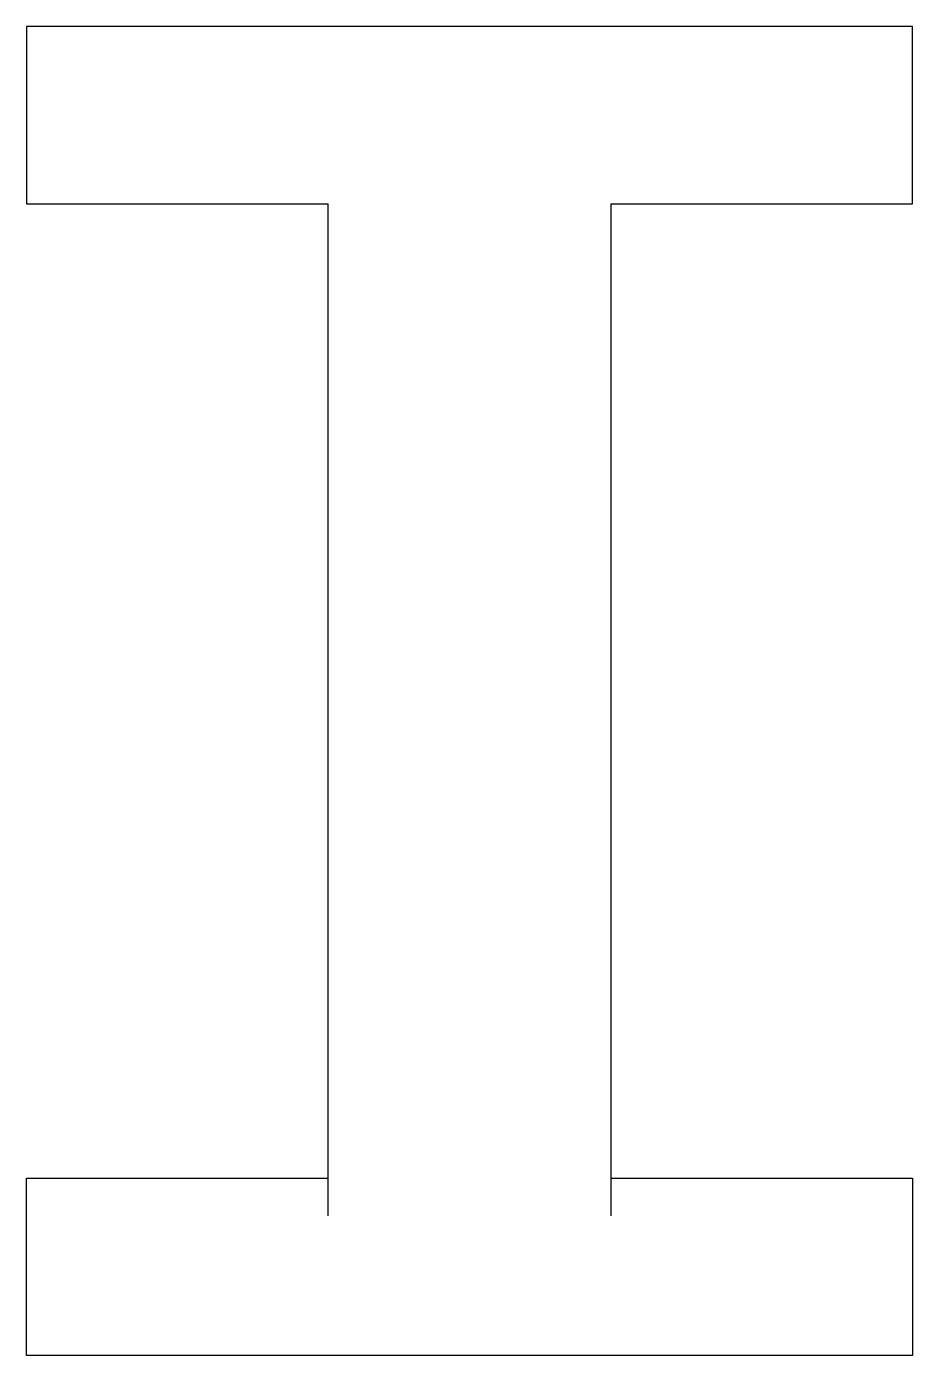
# Model space of a CAD drawing. Header units: millimetres. Extents: x 1253 to 1753, y 421 to 1171.
import ezdxf

# ---------------------------------------------------------------- set-up
doc = ezdxf.new("R2010")
doc.units = ezdxf.units.MM

msp = doc.modelspace()

# ---------------------------------------------------------------- linework, layer by layer
for points in [[(1583.01, 1070.7), (1753.19, 1070.7), (1753.19, 1170.7), (1253.19, 1170.7), (1253.19, 1070.7), (1423.38, 1070.7)], [(1423.38, 499.55), (1423.38, 1070.7)], [(1583.01, 1070.7), (1583.01, 499.55)], [(1583.01, 520.7), (1753.19, 520.7), (1753.19, 420.7), (1253.19, 420.7), (1253.19, 520.7), (1423.38, 520.7)], [(1583.01, 420.7), (1423.38, 420.7)]]:
    msp.add_lwpolyline(points)

doc.saveas('drawing.dxf')
